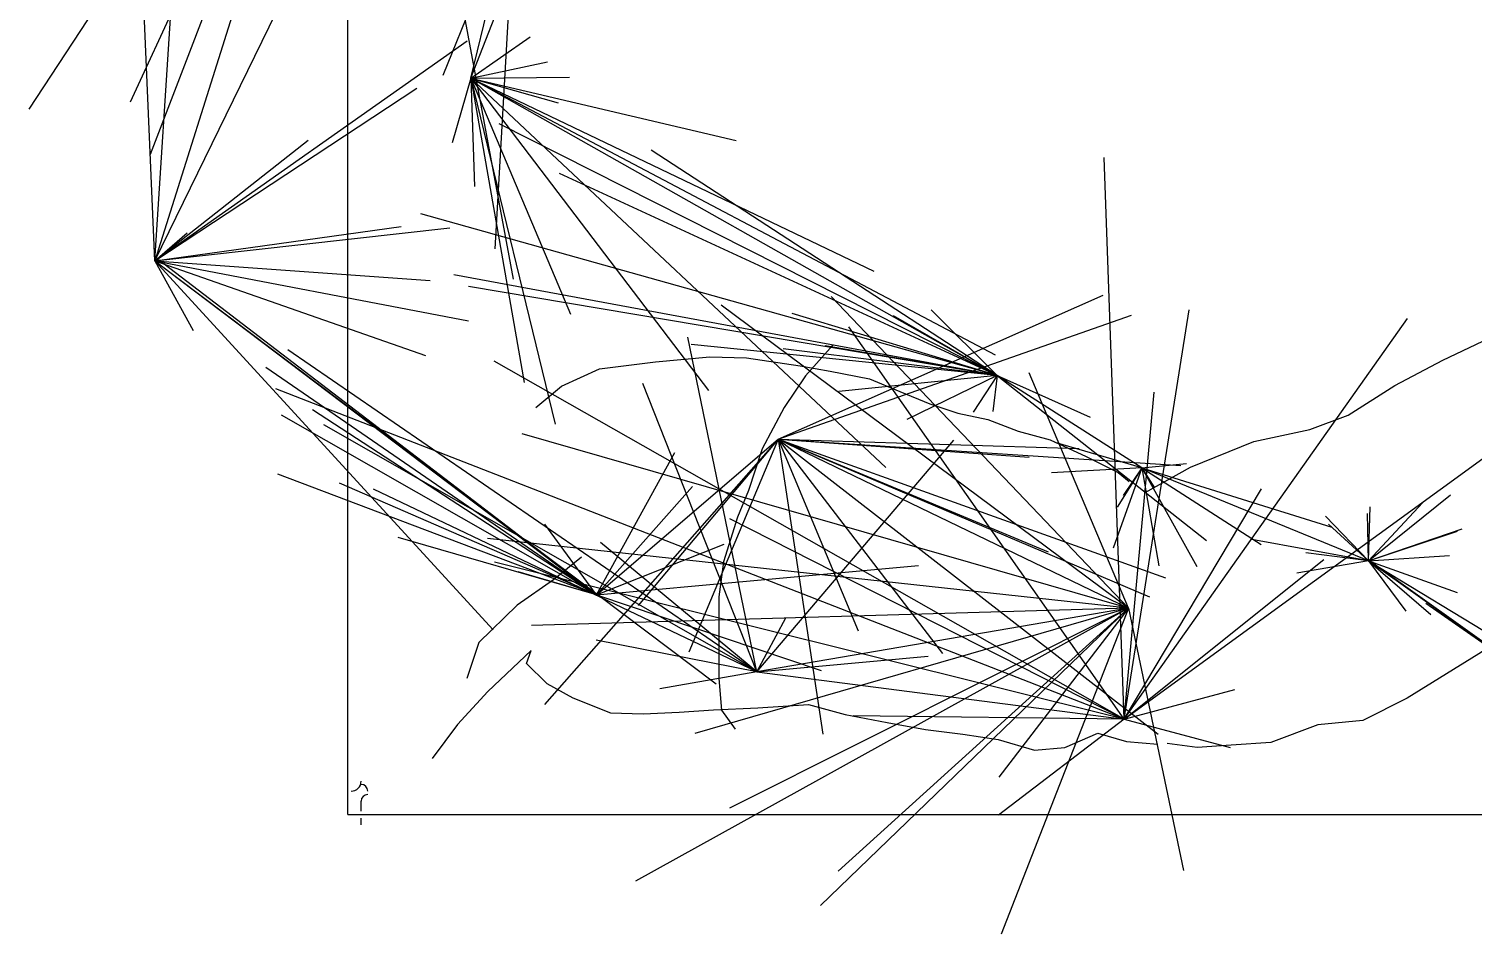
# Model space of a CAD drawing. Extents: x -76 to 350, y -173 to 110.
# Drawn here: x -63.7 to 151.3, y -168.6 to -33.7 of the extents above; entities that cross this region are included whole.
import ezdxf

# ---------------------------------------------------------------- set-up
doc = ezdxf.new("R2010")
doc.units = 0
for name, color, linetype in [('L_pit', 17, 'CONTINUOUS'), ('L_wall', 8, 'CONTINUOUS'), ('LEG', 1, 'CONTINUOUS'), ('POINT', 5, 'CONTINUOUS'), ('REF', 6, 'CONTINUOUS'), ('SPLAY', 2, 'CONTINUOUS')]:
    doc.layers.add(name, color=color, linetype=linetype)

# ---------------------------------------------------------------- blocks, each defined once
blk = doc.blocks.new('P_continuation')
at = {"layer": 'POINT'}
for p, q in [((0, -0.15), (0, 0)), ((0, -0.35), (0, -0.25))]:
    blk.add_line(p, q, dxfattribs=at)
for centre, radius, start, end in [((-0.15, 0.3), 0.15, 270, 360), ((0, 0.15), 0.1, 0, 90), ((0.1, 0), 0.1, 90, 180)]:
    blk.add_arc(centre, radius, start, end, dxfattribs=at)

msp = doc.modelspace()

# ---------------------------------------------------------------- linework, layer by layer
at = {"layer": 'L_pit'}
msp.add_lwpolyline([(55.96, -80.82), (51.89, -85.38), (48.74, -90.13), (45.42, -96.25), (43.4, -102.45), (41.78, -106.42), (39.67, -113.11), (38.98, -118.32), (38.98, -125.11), (38.98, -130.48), (39.37, -135.22), (41.4, -138.01)], dxfattribs=at)
at = {"layer": 'L_wall'}
for points in [[(102.47, -102.78), (109.24, -98.99), (118.67, -95.15), (126.99, -93.37), (132.68, -91.24), (139.65, -86.83), (146.8, -83.07), (152.76, -80.23), (157.66, -77.09), (163.28, -74.63), (169.74, -71.51), (174.56, -67.33), (180.32, -64.38), (185, -61.24), (190.44, -57.11)], [(11.73, -90.1), (15.57, -86.91), (21.21, -84.37), (29.55, -83.31), (37.67, -82.55), (43.12, -82.69), (51.08, -83.9), (55.55, -84.67), (61.4, -85.84), (65.92, -87.73), (70.42, -89.58), (74.55, -90.96), (79.06, -91.88), (83.55, -93.63), (88.34, -94.94), (93.68, -97.42), (98.44, -99.77), (100.06, -101.12)], [(219.74, -91.51), (213.81, -95.1), (208.24, -98.59), (201.73, -102.76), (196.59, -105.83), (190.6, -108.56), (184.27, -110.8), (176.07, -114.87), (169.11, -117.64), (159.86, -121.87), (152.17, -126.82), (141.48, -133.42), (134.88, -136.71), (128.19, -137.4), (121.17, -140), (115.29, -140.4), (110.21, -140.75), (105.76, -140.15)], [(18.56, -112.39), (14.38, -115.79), (8.94, -119.56), (3.26, -125.13), (1.45, -130.5)], [(10.35, -128.22), (11.05, -126.29), (4.61, -132.39), (0.07, -137.32), (-3.67, -142.38)], [(10.35, -128.22), (13.39, -131.23), (17.26, -133.36), (22.84, -135.61), (27.72, -135.73), (33.08, -135.47), (38.19, -135.14), (44.8, -134.85), (52.32, -134.35), (57.81, -135.83), (64.05, -137.01), (69.78, -138.1), (75.3, -138.79), (80.56, -139.57), (85.97, -141.16), (90.51, -140.77), (95.43, -138.62), (99.71, -139.88), (104.33, -140.27)]]:
    msp.add_lwpolyline(points, dxfattribs=at)
at = {"layer": 'LEG'}
for p, q in [((-13.82, 30.68), (-44.98, -68.27)), ((2.04, -41.04), (8.63, -14.2)), ((80.44, -85.35), (2.04, -41.04)), ((99.34, -136.56), (197.14, -65.35)), ((-44.98, -68.27), (20.76, -117.99)), ((101.95, -99.09), (80.44, -85.35)), ((20.76, -117.99), (47.83, -94.8)), ((47.83, -94.8), (100, -120)), ((135.71, -112.93), (101.95, -99.09)), ((164.01, -133.09), (135.71, -112.93)), ((100, -120), (44.67, -129.5)), ((44.67, -129.5), (99.34, -136.56))]:
    msp.add_line(p, q, dxfattribs=at)
at = {"layer": 'REF'}
for q in [(-16.27, 49.24), (183.73, -150.76)]:
    msp.add_line((-16.27, -150.76), q, dxfattribs=at)
at = {"layer": 'SPLAY'}
for p, q in [((-13.82, 30.68), (-63.74, -45.68)), ((-13.82, 30.68), (-48.68, -44.6)), ((-13.82, 30.68), (-45.69, -52.43)), ((-8.75, 21.01), (8.39, -70.98)), ((-44.98, -68.27), (-39.6, 14.98)), ((-44.98, -68.27), (-48.28, 7.29)), ((-44.98, -68.27), (-10.25, 2.86)), ((8.63, -14.2), (-2.13, -40.63)), ((8.63, -14.2), (5.62, -66.45)), ((2.04, -41.04), (6.1, -30.78)), ((-44.98, -68.27), (1.54, -35.48)), ((2.04, -41.04), (10.9, -34.91)), ((2.04, -41.04), (13.5, -38.63)), ((-44.98, -68.27), (-5.98, -42.52)), ((2.04, -41.04), (-0.71, -50.7)), ((2.04, -41.04), (16.75, -40.9)), ((2.04, -41.04), (10.02, -86.37)), ((2.04, -41.04), (14.62, -92.61)), ((2.04, -41.04), (37.45, -87.58)), ((2.04, -41.04), (63.86, -99.04)), ((2.04, -41.04), (80.15, -82.25)), ((2.04, -41.04), (62.09, -69.8)), ((2.04, -41.04), (15.05, -44.71)), ((2.04, -41.04), (41.55, -50.32)), ((2.04, -41.04), (16.91, -76.2)), ((2.04, -41.04), (2.6, -57.17)), ((80.44, -85.35), (6.28, -47.87)), ((-44.98, -68.27), (-22.16, -50.3)), ((80.44, -85.35), (28.93, -51.78)), ((99.34, -136.56), (96.34, -52.86)), ((80.44, -85.35), (15.28, -55.25)), ((80.44, -85.35), (-5.4, -61.23)), ((-44.98, -68.27), (-8.32, -63.16)), ((-44.98, -68.27), (-1.05, -63.35)), ((-44.98, -68.27), (-40.17, -64.09)), ((-44.98, -68.27), (1.71, -77.2)), ((-44.98, -68.27), (5.41, -123.23)), ((-44.98, -68.27), (-39.27, -78.63)), ((-44.98, -68.27), (38.58, -131.29)), ((-44.98, -68.27), (-3.98, -71.21)), ((-44.98, -68.27), (-4.67, -82.34)), ((20.76, -117.99), (-44.44, -68.1)), ((80.44, -85.35), (-0.45, -70.33)), ((80.44, -85.35), (1.74, -72.06)), ((100, -120), (39.33, -74.85)), ((47.83, -94.8), (96.23, -73.39)), ((100, -120), (55.69, -73.56)), ((47.83, -94.8), (100.45, -76.34)), ((80.44, -85.35), (49.9, -76.09)), ((80.44, -85.35), (65, -76.45)), ((80.44, -85.35), (70.58, -75.55)), ((99.34, -136.56), (109.03, -75.57)), ((99.34, -136.56), (141.51, -76.85)), ((80.44, -85.35), (54.44, -78.03)), ((99.34, -136.56), (58.33, -78.07)), ((44.67, -129.5), (-25.19, -81.5)), ((44.67, -129.5), (34.37, -79.64)), ((80.44, -85.35), (34.87, -80.7)), ((80.44, -85.35), (48.58, -81.38)), ((80.44, -85.35), (54.8, -80.92)), ((99.34, -136.56), (5.56, -83.2)), ((20.76, -117.99), (-28.47, -84.16)), ((80.44, -85.35), (56.86, -87.7)), ((80.44, -85.35), (66.99, -91.89)), ((80.44, -85.35), (76.86, -90.78)), ((80.44, -85.35), (79.77, -90.72)), ((80.44, -85.35), (94.29, -91.56)), ((80.44, -85.35), (111.59, -109.92)), ((100, -120), (85.2, -84.93)), ((99.34, -136.56), (-26.99, -87.32)), ((44.67, -129.5), (27.65, -86.55)), ((99.34, -136.56), (103.83, -87.82)), ((20.76, -117.99), (-26.12, -91.25)), ((20.76, -117.99), (-21.52, -90.47)), ((44.67, -129.5), (-19.81, -92.68)), ((100, -120), (9.69, -94.04)), ((47.83, -94.8), (13.01, -134.34)), ((47.83, -94.8), (27, -119.62)), ((47.83, -94.8), (34.52, -126.55)), ((44.67, -129.5), (73.99, -94.99)), ((47.83, -94.8), (88, -111.63)), ((47.83, -94.8), (72.29, -126.74)), ((47.83, -94.8), (54.48, -138.76)), ((47.83, -94.8), (59.72, -123.37)), ((47.83, -94.8), (85.2, -97.5)), ((47.83, -94.8), (107.77, -98.76)), ((47.83, -94.8), (105.5, -115.49)), ((47.83, -94.8), (104.41, -138.78)), ((47.83, -94.8), (92.66, -96.2)), ((47.83, -94.8), (103.1, -118.31)), ((101.95, -99.09), (89.05, -95.33)), ((20.76, -117.99), (32.46, -96.8)), ((101.95, -99.09), (108.61, -98.45)), ((20.76, -117.99), (-26.66, -100.02)), ((101.95, -99.09), (88.51, -99.83)), ((101.95, -99.09), (97.7, -111.08)), ((101.95, -99.09), (98.31, -104.95)), ((101.95, -99.09), (99.21, -103.2)), ((101.95, -99.09), (130.27, -107.93)), ((101.95, -99.09), (119.75, -110.5)), ((101.95, -99.09), (110.17, -113.77)), ((101.95, -99.09), (104.5, -113.68)), ((101.95, -99.09), (103.88, -102.08)), ((20.76, -117.99), (-17.47, -101.36)), ((44.67, -129.5), (-12.44, -102.26)), ((20.76, -117.99), (35.09, -101.88)), ((99.34, -136.56), (119.8, -102.21)), ((135.71, -112.93), (147.93, -103.14)), ((135.71, -112.93), (143.83, -104.27)), ((135.71, -112.93), (135.99, -104.92)), ((20.76, -117.99), (13.06, -107.47)), ((99.34, -136.56), (40.64, -106.67)), ((135.71, -112.93), (129.33, -106.27)), ((135.71, -112.93), (129.75, -107.51)), ((135.71, -112.93), (135.55, -105.9)), ((20.76, -117.99), (-8.75, -109.46)), ((100, -120), (4.52, -109.61)), ((135.71, -112.93), (149.67, -108.2)), ((135.71, -112.93), (148.95, -108.54)), ((20.76, -117.99), (39.8, -110.48)), ((44.67, -129.5), (21.38, -110.23)), ((135.71, -112.93), (118.36, -109.77)), ((135.71, -112.93), (126.37, -111.75)), ((99.34, -136.56), (5.58, -113.17)), ((20.76, -117.99), (68.74, -113.65)), ((99.34, -136.56), (129.05, -112.75)), ((135.71, -112.93), (125.03, -114.78)), ((135.71, -112.93), (147.78, -112.15)), ((135.71, -112.93), (141.27, -120.46)), ((135.71, -112.93), (145.02, -120.94)), ((135.71, -112.93), (157.32, -126.06)), ((135.71, -112.93), (148.93, -117.66)), ((164.01, -133.09), (136.43, -113.34)), ((20.76, -117.99), (9.09, -114.57)), ((20.76, -117.99), (54.23, -129.27)), ((100, -120), (11.12, -122.57)), ((100, -120), (26.58, -160.68)), ((100, -120), (35.42, -138.68)), ((100, -120), (40.59, -149.81)), ((100, -120), (54.11, -164.31)), ((100, -120), (56.74, -159.18)), ((100, -120), (80.68, -145.2)), ((100, -120), (81.03, -168.56)), ((100, -120), (108.17, -159.09)), ((164.01, -133.09), (144.25, -119.31)), ((44.67, -129.5), (48.97, -121.46)), ((44.67, -129.5), (20.73, -124.79)), ((44.67, -129.5), (70.16, -127.14)), ((44.67, -129.5), (30.2, -132.04)), ((99.34, -136.56), (115.82, -132.1)), ((99.34, -136.56), (58.97, -136.05)), ((99.34, -136.56), (80.62, -150.85)), ((99.34, -136.56), (115.12, -140.75))]:
    msp.add_line(p, q, dxfattribs=at)

# ---------------------------------------------------------------- block references
at = {"layer": 'POINT', "xscale": 10, "yscale": 10, "rotation": 360}
msp.add_blockref('P_continuation', (-14.27, -148.76), dxfattribs=at)

doc.saveas('drawing.dxf')
